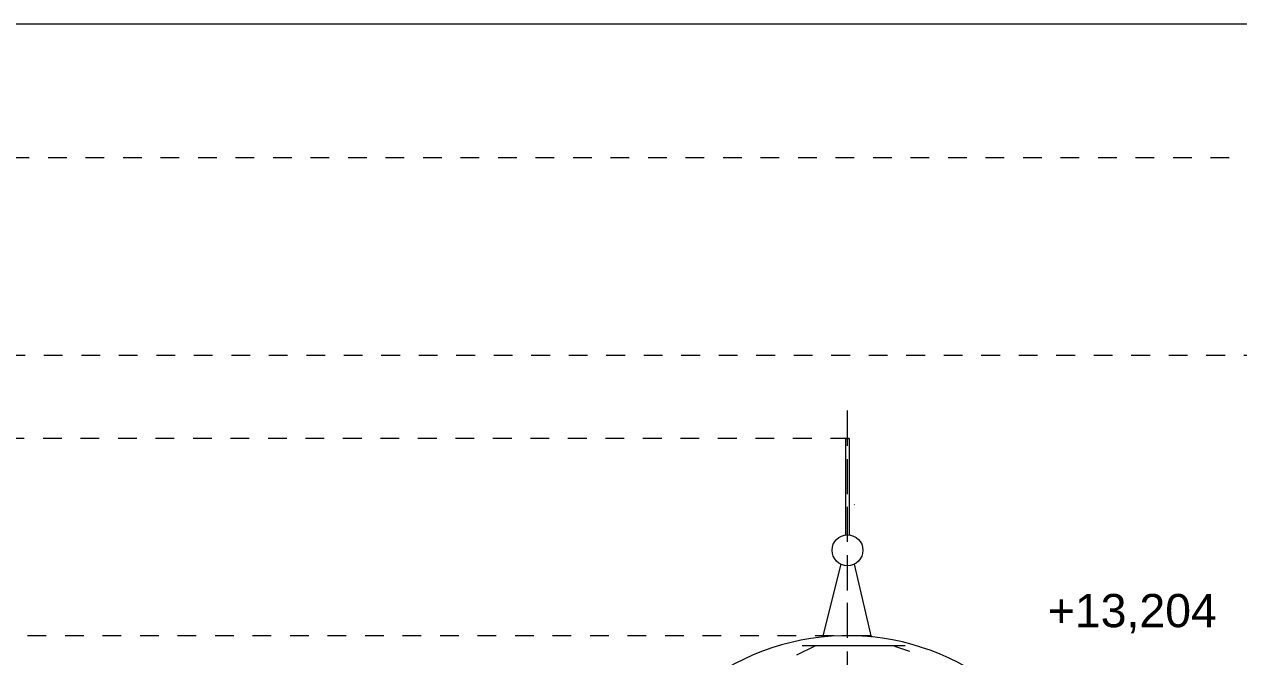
# Model space of a CAD drawing. Header units: millimetres. Extents: x -490789 to -449459, y 209001 to 327650.
# Drawn here: x -479608 to -470468, y 263092 to 267850 of the extents above; entities that cross this region are included whole.
import ezdxf

# ---------------------------------------------------------------- set-up
doc = ezdxf.new("R2010")
doc.units = ezdxf.units.MM
doc.header["$MEASUREMENT"] = 0
doc.linetypes.add('2-Штрих-Штриховая', pattern=[723.19442, 264.583325, -105.833328, 70.555556, -105.833328, 70.555556, -105.833328])
doc.linetypes.add('Штриховая', pattern=[282.222223, 141.111112, -141.111112])
for name, color, linetype, lineweight in [('0_Ном._пера__12_Ном._пера__12_Ном._пера__12', 12, 'Continuous', 18), ('0_Ном._пера__7_Ном._пера__7_Ном._пера__7', 7, 'Continuous', 18), ('0_Ном_пера__14_Ном_пера__14_Ном_пера__14_Ном_пера__14_Ном_пера__14_Ном_пера__14_Ном_пера__14_Ном_пера__14_Ном_пера__14_Ном_пера__14_Ном_пера__14_Ном_пера__14_Ном_пера__14_Ном_пера__14_Ном_пера__14_Ном_пера__14_Ном_пера__14_Ном._пера__14_Ном_пера__14_Ном_2_Ном._пера__8', 8, 'Continuous', 18), ('0_Ном_пера__7_Ном_пера__7_Ном_пера__7_Ном_пера__7_Ном_пера__7_Ном_пера__7_Ном_пера__7_Ном_пера__7_Ном_пера__7_Ном_пера__7_Ном_пера__7_Ном_пера__7_Ном_пера__7_Ном_пера__7_Ном_пера__7_Ном._пера__7_Ном._пера__7_Ном._пера__7_Ном._пера__7_Ном._пера__7_Ном._пера__7', 7, 'Continuous', 18), ('11EXPLICACIA_Ном_пера__7_Ном_пера__7_Ном_пера__7_Ном_пера__7_Ном_пера__7_Ном_пера__7_Ном_пера__7_Ном_пера__7_Ном_пера__7_Ном_пера__7_Ном._пера__7_Ном_пера__7_Ном._пера__7_Ном_пера__7_Ном._пера__7_Ном_пера__7_Ном_пера__7_Ном_пера__7_Ном_пера__7_Ном._пера_8_Ном._пера__7', 7, 'Continuous', 18), ('Line 0.25_Ном_пера__7_Ном_пера__7_Ном_пера__7_Ном_пера__7_Ном_пера__7_Ном_пера__7_Ном_пера__7_Ном_пера__7_Ном_пера__7_Ном_пера__7_Ном_пера__7_Ном._пера__7_Ном._пера__7_Ном._пера__7_Ном._пера__7_Ном._пера__102_Ном._пера__102', 102, 'Continuous', 18)]:
    doc.layers.add(name, color=color, linetype=linetype, lineweight=lineweight)
doc.styles.add('СГЕНЕРИР_СТИЛЬ_1', font='')
doc.styles.get('СГЕНЕРИР_СТИЛЬ_1').set_extended_font_data('Arial')

msp = doc.modelspace()

# ---------------------------------------------------------------- linework, layer by layer
at = {"layer": '0_Ном._пера__12_Ном._пера__12_Ном._пера__12', "linetype": '2-Штрих-Штриховая'}
for p in [(-473412, 248769), (-473412, 249850.2)]:
    msp.add_line(p, (-473412, 265006.9), dxfattribs=at)
at = {"layer": '0_Ном._пера__7_Ном._пера__7_Ном._пера__7', "linetype": 'Continuous'}
for p, q in [((-473425.5, 264732.4), (-473399.1, 264732.4)), ((-473425.5, 264008.1), (-473425.5, 264732.4)), ((-473399.1, 264732.4), (-473399.1, 264008.4)), ((-473358.3, 264236.6), (-473361.9, 264234.2)), ((-473598.4, 263238.8), (-473460.6, 263787.2)), ((-473361.9, 263787.9), (-473233.4, 263238.7))]:
    msp.add_line(p, q, dxfattribs=at)
msp.add_circle((-473412, 263892.7), 116.1, dxfattribs=at)
msp.add_arc((-473412, 261438.7), 1811.4, 15.10054, 167.67622, dxfattribs=at)
at = {"layer": '0_Ном_пера__14_Ном_пера__14_Ном_пера__14_Ном_пера__14_Ном_пера__14_Ном_пера__14_Ном_пера__14_Ном_пера__14_Ном_пера__14_Ном_пера__14_Ном_пера__14_Ном_пера__14_Ном_пера__14_Ном_пера__14_Ном_пера__14_Ном_пера__14_Ном_пера__14_Ном._пера__14_Ном_пера__14_Ном_2_Ном._пера__8', "linetype": 'Continuous'}
for p, q in [((-473653.1, 263172.5), (-473796.4, 263102.9)), ((-472978.3, 263172.5), (-473754.1, 263172.5)), ((-473058.4, 263170.4), (-472945.6, 263133.9))]:
    msp.add_line(p, q, dxfattribs=at)
at = {"layer": '11EXPLICACIA_Ном_пера__7_Ном_пера__7_Ном_пера__7_Ном_пера__7_Ном_пера__7_Ном_пера__7_Ном_пера__7_Ном_пера__7_Ном_пера__7_Ном_пера__7_Ном._пера__7_Ном_пера__7_Ном._пера__7_Ном_пера__7_Ном._пера__7_Ном_пера__7_Ном_пера__7_Ном_пера__7_Ном_пера__7_Ном._пера_8_Ном._пера__7', "linetype": 'Continuous'}
msp.add_line((-449547.7, 267849.5), (-488747.7, 267849.5), dxfattribs=at)
at = {"layer": 'Line 0.25_Ном_пера__7_Ном_пера__7_Ном_пера__7_Ном_пера__7_Ном_пера__7_Ном_пера__7_Ном_пера__7_Ном_пера__7_Ном_пера__7_Ном_пера__7_Ном_пера__7_Ном._пера__7_Ном._пера__7_Ном._пера__7_Ном._пера__7_Ном._пера__102_Ном._пера__102', "linetype": 'Штриховая'}
for p, q in [((-466870.1, 266844), (-482754, 266844)), ((-466870.1, 266844), (-482754, 266844)), ((-466901.7, 265358.1), (-482779.9, 265358.1)), ((-466901.7, 265358.1), (-482779.9, 265358.1)), ((-473399.1, 264732.4), (-482752.4, 264732.4)), ((-473233.4, 263249.4), (-482754, 263249.4)), ((-473233.4, 263249.4), (-482754, 263249.4))]:
    msp.add_line(p, q, dxfattribs=at)

# ---------------------------------------------------------------- texts
at = {"layer": '0_Ном_пера__7_Ном_пера__7_Ном_пера__7_Ном_пера__7_Ном_пера__7_Ном_пера__7_Ном_пера__7_Ном_пера__7_Ном_пера__7_Ном_пера__7_Ном_пера__7_Ном_пера__7_Ном_пера__7_Ном_пера__7_Ном_пера__7_Ном._пера__7_Ном._пера__7_Ном._пера__7_Ном._пера__7_Ном._пера__7_Ном._пера__7', "linetype": 'Continuous', "insert": (-470632.6, 263267.3), "char_height": 250, "attachment_point": 9, "style": 'СГЕНЕРИР_СТИЛЬ_1'}
msp.add_mtext('\\A1;{\\fArial|b0|i0|c204|p38;+13,204}', dxfattribs=at)

doc.saveas('drawing.dxf')
